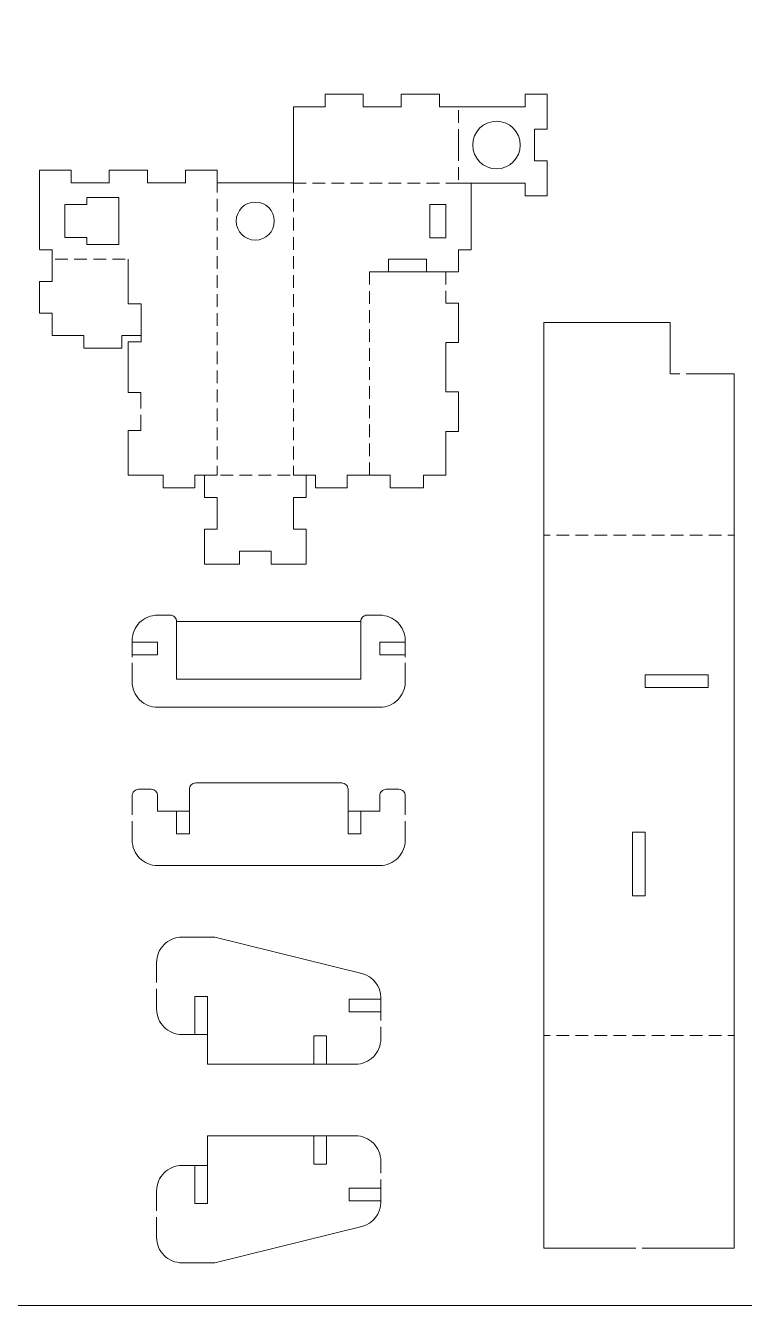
# Model space of a CAD drawing. Header units: centimetres. Extents: x -22.9 to 22.9, y -22.9 to 22.9.
# Drawn here: x -4.56 to 6.77, y -22.86 to -2.71 of the extents above; entities that cross this region are included whole.
import ezdxf

# ---------------------------------------------------------------- set-up
doc = ezdxf.new("R2010")
doc.units = ezdxf.units.CM
doc.header["$MEASUREMENT"] = 0
doc.layers.add('cut', color=7, linetype='Continuous')

msp = doc.modelspace()

# ---------------------------------------------------------------- linework, layer by layer
at = {"layer": 'cut', "color": 1, "lineweight": 0}
for points, knots in [([(-22.86, -22.86), (-22.86, -22.86), (22.86, -22.86), (22.86, -22.86), (22.86, -22.86), (22.86, -22.86), (22.86, 22.86), (22.86, 22.86), (22.86, 22.86), (22.86, 22.86), (-22.86, 22.86), (-22.86, 22.86), (-22.86, 22.86), (-22.86, 22.86), (-22.86, -22.86), (-22.86, -22.86)], [0, 0, 0, 0, 0.2, 0.2, 0.2, 0.2, 0.4, 0.4, 0.4, 0.4, 0.6, 0.6, 0.6, 0.6, 1, 1, 1, 1]), ([(2.48563, -4.5919), (2.48563, -4.79901), (2.65352, -4.9669), (2.8606, -4.9669), (2.8606, -4.9669), (3.06772, -4.9669), (3.23561, -4.79901), (3.23561, -4.5919), (3.23561, -4.5919), (3.23561, -4.38478), (3.06772, -4.2169), (2.8606, -4.2169), (2.8606, -4.2169), (2.65352, -4.2169), (2.48563, -4.38478), (2.48563, -4.5919)], [0, 0, 0, 0, 0.2, 0.2, 0.2, 0.2, 0.4, 0.4, 0.4, 0.4, 0.6, 0.6, 0.6, 0.6, 1, 1, 1, 1]), ([(-1.23839, -5.7899), (-1.23839, -5.9556), (-1.10406, -6.0899), (-0.93839, -6.0899), (-0.93839, -6.0899), (-0.77269, -6.0899), (-0.63839, -5.9556), (-0.63839, -5.7899), (-0.63839, -5.7899), (-0.63839, -5.62423), (-0.77269, -5.48993), (-0.93839, -5.48993), (-0.93839, -5.48993), (-1.10406, -5.48993), (-1.23839, -5.62423), (-1.23839, -5.7899)], [0, 0, 0, 0, 0.2, 0.2, 0.2, 0.2, 0.4, 0.4, 0.4, 0.4, 0.6, 0.6, 0.6, 0.6, 1, 1, 1, 1]), ([(-2.4765, -11.99406), (-2.58258, -11.99406), (-2.68432, -12.03618), (-2.75936, -12.11122), (-2.75936, -12.11122), (-2.83436, -12.18622), (-2.87652, -12.28796), (-2.87652, -12.39404)], [0, 0, 0, 0, 0.33333333, 0.33333333, 0.33333333, 0.33333333, 1, 1, 1, 1]), ([(-2.1765, -12.09404), (-2.1765, -12.06751), (-2.18705, -12.04207), (-2.20582, -12.02334), (-2.20582, -12.02334), (-2.22455, -12.00457), (-2.24998, -11.99406), (-2.27651, -11.99406)], [0, 0, 0, 0, 0.33333333, 0.33333333, 0.33333333, 0.33333333, 1, 1, 1, 1]), ([(0.82349, -11.99406), (0.79696, -11.99406), (0.77152, -12.00457), (0.75279, -12.02334), (0.75279, -12.02334), (0.73402, -12.04207), (0.72347, -12.06751), (0.72347, -12.09404)], [0, 0, 0, 0, 0.33333333, 0.33333333, 0.33333333, 0.33333333, 1, 1, 1, 1]), ([(1.42349, -12.39404), (1.42349, -12.28796), (1.38133, -12.18622), (1.30633, -12.11122), (1.30633, -12.11122), (1.23133, -12.03618), (1.12959, -11.99406), (1.02351, -11.99406)], [0, 0, 0, 0, 0.33333333, 0.33333333, 0.33333333, 0.33333333, 1, 1, 1, 1]), ([(-2.87652, -13.04403), (-2.87652, -13.15011), (-2.83436, -13.25185), (-2.75936, -13.32689), (-2.75936, -13.32689), (-2.68432, -13.40189), (-2.58258, -13.44405), (-2.4765, -13.44405)], [0, 0, 0, 0, 0.33333333, 0.33333333, 0.33333333, 0.33333333, 1, 1, 1, 1]), ([(1.02351, -13.44405), (1.12959, -13.44405), (1.23133, -13.40189), (1.30633, -13.32689), (1.30633, -13.32689), (1.38133, -13.25185), (1.42349, -13.15011), (1.42349, -13.04403)], [0, 0, 0, 0, 0.33333333, 0.33333333, 0.33333333, 0.33333333, 1, 1, 1, 1]), ([(-1.8765, -14.63492), (-1.90303, -14.63492), (-1.92846, -14.64543), (-1.94723, -14.6642), (-1.94723, -14.6642), (-1.96596, -14.68297), (-1.97651, -14.70837), (-1.97651, -14.7349)], [0, 0, 0, 0, 0.33333333, 0.33333333, 0.33333333, 0.33333333, 1, 1, 1, 1]), ([(0.52348, -14.7349), (0.52348, -14.70837), (0.51297, -14.68297), (0.4942, -14.6642), (0.4942, -14.6642), (0.47544, -14.64543), (0.45004, -14.63492), (0.42347, -14.63492)], [0, 0, 0, 0, 0.33333333, 0.33333333, 0.33333333, 0.33333333, 1, 1, 1, 1]), ([(-2.7765, -14.7349), (-2.80303, -14.7349), (-2.82847, -14.74544), (-2.84724, -14.76421), (-2.84724, -14.76421), (-2.86597, -14.78294), (-2.87652, -14.80838), (-2.87652, -14.83491)], [0, 0, 0, 0, 0.33333333, 0.33333333, 0.33333333, 0.33333333, 1, 1, 1, 1]), ([(-2.4765, -14.83491), (-2.4765, -14.80838), (-2.48705, -14.78294), (-2.50578, -14.76421), (-2.50578, -14.76421), (-2.52455, -14.74544), (-2.54999, -14.7349), (-2.57651, -14.7349)], [0, 0, 0, 0, 0.33333333, 0.33333333, 0.33333333, 0.33333333, 1, 1, 1, 1]), ([(1.12349, -14.7349), (1.09696, -14.7349), (1.07156, -14.74544), (1.05279, -14.76421), (1.05279, -14.76421), (1.03402, -14.78294), (1.02351, -14.80838), (1.02351, -14.83491)], [0, 0, 0, 0, 0.33333333, 0.33333333, 0.33333333, 0.33333333, 1, 1, 1, 1]), ([(1.42349, -14.83491), (1.42349, -14.80838), (1.41294, -14.78294), (1.39421, -14.76421), (1.39421, -14.76421), (1.37544, -14.74544), (1.35001, -14.7349), (1.32348, -14.7349)], [0, 0, 0, 0, 0.33333333, 0.33333333, 0.33333333, 0.33333333, 1, 1, 1, 1]), ([(-2.87652, -15.53492), (-2.87652, -15.641), (-2.83436, -15.74275), (-2.75936, -15.81775), (-2.75936, -15.81775), (-2.68432, -15.89278), (-2.58258, -15.9349), (-2.4765, -15.9349)], [0, 0, 0, 0, 0.33333333, 0.33333333, 0.33333333, 0.33333333, 1, 1, 1, 1]), ([(1.02351, -15.9349), (1.12959, -15.9349), (1.23133, -15.89278), (1.30633, -15.81775), (1.30633, -15.81775), (1.38133, -15.74275), (1.42349, -15.641), (1.42349, -15.53492)], [0, 0, 0, 0, 0.33333333, 0.33333333, 0.33333333, 0.33333333, 1, 1, 1, 1]), ([(-2.49202, -17.46226), (-2.49202, -17.35618), (-2.4499, -17.25443), (-2.3749, -17.17943), (-2.3749, -17.17943), (-2.29987, -17.10443), (-2.19813, -17.06228), (-2.09204, -17.06228)], [0, 0, 0, 0, 0.33333333, 0.33333333, 0.33333333, 0.33333333, 1, 1, 1, 1]), ([(1.039, -18.01919), (1.039, -18.01919), (1.039, -18.23727), (1.039, -18.23727), (1.039, -18.23727), (1.039, -18.23727), (0.53901, -18.23727), (0.53901, -18.23727)], [0, 0, 0, 0, 0.33333333, 0.33333333, 0.33333333, 0.33333333, 1, 1, 1, 1]), ([(-2.09204, -18.59527), (-2.19813, -18.59527), (-2.29987, -18.55315), (-2.3749, -18.47811), (-2.3749, -18.47811), (-2.4499, -18.40308), (-2.49202, -18.30137), (-2.49202, -18.19526)], [0, 0, 0, 0, 0.33333333, 0.33333333, 0.33333333, 0.33333333, 1, 1, 1, 1]), ([(1.039, -18.66226), (1.039, -18.76834), (0.99684, -18.87009), (0.92184, -18.94512), (0.92184, -18.94512), (0.84684, -19.02012), (0.74506, -19.06228), (0.63898, -19.06228)], [0, 0, 0, 0, 0.33333333, 0.33333333, 0.33333333, 0.33333333, 1, 1, 1, 1]), ([(1.039, -20.58963), (1.039, -20.48355), (0.99684, -20.38181), (0.92184, -20.30679), (0.92184, -20.30679), (0.84684, -20.23177), (0.74506, -20.18963), (0.63898, -20.18963)], [0, 0, 0, 0, 0.33333333, 0.33333333, 0.33333333, 0.33333333, 1, 1, 1, 1]), ([(-2.09204, -20.65663), (-2.19813, -20.65663), (-2.29987, -20.69877), (-2.3749, -20.77379), (-2.3749, -20.77379), (-2.4499, -20.8488), (-2.49202, -20.95054), (-2.49202, -21.05663)], [0, 0, 0, 0, 0.33333333, 0.33333333, 0.33333333, 0.33333333, 1, 1, 1, 1]), ([(-2.49202, -21.78964), (-2.49202, -21.89572), (-2.4499, -21.99746), (-2.3749, -22.07247), (-2.3749, -22.07247), (-2.29987, -22.14749), (-2.19813, -22.18963), (-2.09204, -22.18963)], [0, 0, 0, 0, 0.33333333, 0.33333333, 0.33333333, 0.33333333, 1, 1, 1, 1])]:
    msp.add_open_spline(points, degree=3, knots=knots, dxfattribs=at)
for points in [[(0.16161, -3.79092), (0.16161, -3.79092), (0.16263, -3.79092), (0.16263, -3.79092)], [(0.16263, -3.79092), (0.16263, -3.79092), (0.16263, -3.99193), (0.16263, -3.99193)], [(0.76062, -3.79092), (0.76062, -3.79092), (0.16263, -3.79092), (0.16263, -3.79092)], [(0.76161, -3.79092), (0.76161, -3.79092), (0.76161, -3.99091), (0.76161, -3.99091)], [(1.36161, -3.79092), (1.36161, -3.79092), (1.3626, -3.79092), (1.3626, -3.79092)], [(1.36161, -3.79092), (1.36161, -3.79092), (1.36161, -3.99091), (1.36161, -3.99091)], [(1.96063, -3.79092), (1.96063, -3.79092), (1.3626, -3.79092), (1.3626, -3.79092)], [(1.96063, -3.99193), (1.96063, -3.99193), (1.96063, -3.79092), (1.96063, -3.79092)], [(3.31064, -3.99292), (3.31064, -3.99292), (3.31064, -3.7919), (3.31064, -3.7919)], [(3.31064, -3.7919), (3.31064, -3.7919), (3.66063, -3.7919), (3.66063, -3.7919)], [(3.66063, -4.34192), (3.66063, -4.34192), (3.66063, -3.7919), (3.66063, -3.7919)], [(-0.33839, -3.99091), (-0.33839, -3.99091), (-0.33839, -3.99193), (-0.33839, -3.99193)], [(-0.33839, -3.99091), (-0.33839, -3.99091), (0.16161, -3.99091), (0.16161, -3.99091)], [(-0.33839, -3.99193), (-0.33839, -3.99193), (-0.33839, -5.19092), (-0.33839, -5.19092)], [(0.16161, -3.99091), (0.16161, -3.99091), (0.16263, -3.99091), (0.16263, -3.99091)], [(0.76161, -3.99091), (0.76161, -3.99091), (1.36161, -3.99091), (1.36161, -3.99091)], [(1.36161, -3.99091), (1.36161, -3.99091), (1.3626, -3.99091), (1.3626, -3.99091)], [(3.31064, -3.99292), (3.31064, -3.99292), (1.96063, -3.99292), (1.96063, -3.99292)], [(2.26162, -3.99193), (2.26162, -3.99193), (2.26162, -3.99091), (2.26162, -3.99091)], [(3.31064, -3.99193), (3.31064, -3.99193), (3.30962, -3.99193), (3.30962, -3.99193)], [(2.2606, -4.04142), (2.2606, -4.04142), (2.2606, -4.24141), (2.2606, -4.24141)], [(2.2606, -4.34143), (2.2606, -4.34143), (2.2606, -4.54142), (2.2606, -4.54142)], [(3.46163, -4.84092), (3.46163, -4.84092), (3.46163, -4.34291), (3.46163, -4.34291)], [(3.46163, -4.34291), (3.46163, -4.34291), (3.66063, -4.34291), (3.66063, -4.34291)], [(2.2606, -4.54142), (2.2606, -4.54142), (2.2606, -4.84142), (2.2606, -4.84142)], [(-4.33839, -4.9899), (-4.33839, -4.9899), (-3.83738, -4.9899), (-3.83738, -4.9899)], [(-4.33839, -4.9899), (-4.33839, -4.9899), (-4.33839, -6.23891), (-4.33839, -6.23891)], [(-3.83738, -4.9899), (-3.83738, -4.9899), (-3.83738, -5.18993), (-3.83738, -5.18993)], [(-3.23938, -4.9899), (-3.23938, -4.9899), (-2.63737, -4.9899), (-2.63737, -4.9899)], [(-3.23836, -4.9899), (-3.23836, -4.9899), (-3.23836, -5.19092), (-3.23836, -5.19092)], [(-2.63737, -4.9899), (-2.63737, -4.9899), (-2.63737, -5.18993), (-2.63737, -5.18993)], [(-2.03938, -4.9899), (-2.03938, -4.9899), (-1.53836, -4.9899), (-1.53836, -4.9899)], [(-2.03839, -4.9899), (-2.03839, -4.9899), (-2.03839, -5.19092), (-2.03839, -5.19092)], [(-1.53836, -5.18993), (-1.53836, -5.18993), (-1.53836, -4.9899), (-1.53836, -4.9899)], [(2.2606, -4.9414), (2.2606, -4.9414), (2.2606, -5.14142), (2.2606, -5.14142)], [(3.46163, -4.84191), (3.46163, -4.84191), (3.46163, -4.84092), (3.46163, -4.84092)], [(3.46163, -4.84092), (3.46163, -4.84092), (3.66063, -4.84092), (3.66063, -4.84092)], [(3.66063, -4.84191), (3.66063, -4.84191), (3.66063, -4.84092), (3.66063, -4.84092)], [(3.66063, -5.39189), (3.66063, -5.39189), (3.66063, -4.84191), (3.66063, -4.84191)], [(-3.83738, -5.18993), (-3.83738, -5.18993), (-3.23938, -5.18993), (-3.23938, -5.18993)], [(-2.63737, -5.18993), (-2.63737, -5.18993), (-2.03938, -5.18993), (-2.03938, -5.18993)], [(-1.53836, -5.18993), (-1.53836, -5.18993), (-0.33839, -5.18993), (-0.33839, -5.18993)], [(-1.53836, -5.18993), (-1.53836, -5.18993), (-1.53836, -5.34042), (-1.53836, -5.34042)], [(-0.13889, -5.19092), (-0.13889, -5.19092), (-0.33888, -5.19092), (-0.33888, -5.19092)], [(-0.33839, -5.18993), (-0.33839, -5.18993), (-0.33839, -5.34042), (-0.33839, -5.34042)], [(0.16111, -5.19092), (0.16111, -5.19092), (-0.03888, -5.19092), (-0.03888, -5.19092)], [(0.46111, -5.19092), (0.46111, -5.19092), (0.26112, -5.19092), (0.26112, -5.19092)], [(0.76112, -5.19092), (0.76112, -5.19092), (0.56113, -5.19092), (0.56113, -5.19092)], [(1.06112, -5.19092), (1.06112, -5.19092), (0.86113, -5.19092), (0.86113, -5.19092)], [(1.36112, -5.19092), (1.36112, -5.19092), (1.16113, -5.19092), (1.16113, -5.19092)], [(1.66112, -5.19092), (1.66112, -5.19092), (1.46113, -5.19092), (1.46113, -5.19092)], [(1.96112, -5.19092), (1.96112, -5.19092), (1.7611, -5.19092), (1.7611, -5.19092)], [(2.26113, -5.19092), (2.26113, -5.19092), (2.0611, -5.19092), (2.0611, -5.19092)], [(3.30962, -5.19092), (3.30962, -5.19092), (2.2606, -5.19092), (2.2606, -5.19092)], [(2.46161, -5.19092), (2.46161, -5.19092), (2.46161, -6.24092), (2.46161, -6.24092)], [(3.30962, -5.1919), (3.30962, -5.1919), (3.31064, -5.1919), (3.31064, -5.1919)], [(3.31064, -5.19092), (3.31064, -5.19092), (3.31064, -5.39189), (3.31064, -5.39189)], [(-3.58839, -5.41994), (-3.58839, -5.41994), (-3.0884, -5.41994), (-3.0884, -5.41994)], [(-3.58839, -5.52993), (-3.58839, -5.52993), (-3.58839, -5.41994), (-3.58839, -5.41994)], [(-3.0884, -5.41994), (-3.0884, -5.41994), (-3.0884, -6.15989), (-3.0884, -6.15989)], [(3.31064, -5.39189), (3.31064, -5.39189), (3.66063, -5.39189), (3.66063, -5.39189)], [(-3.93838, -5.52993), (-3.93838, -5.52993), (-3.58839, -5.52993), (-3.58839, -5.52993)], [(-3.93838, -6.04989), (-3.93838, -6.04989), (-3.93838, -5.52993), (-3.93838, -5.52993)], [(-1.53836, -5.4404), (-1.53836, -5.4404), (-1.53836, -5.64042), (-1.53836, -5.64042)], [(-0.33839, -5.4404), (-0.33839, -5.4404), (-0.33839, -5.64042), (-0.33839, -5.64042)], [(2.06163, -5.53092), (2.06163, -5.53092), (1.81162, -5.53092), (1.81162, -5.53092)], [(1.81162, -5.53092), (1.81162, -5.53092), (1.81162, -6.05092), (1.81162, -6.05092)], [(2.06163, -6.05092), (2.06163, -6.05092), (2.06163, -5.53092), (2.06163, -5.53092)], [(-1.53836, -5.7404), (-1.53836, -5.7404), (-1.53836, -5.94039), (-1.53836, -5.94039)], [(-0.33839, -5.7404), (-0.33839, -5.7404), (-0.33839, -5.94039), (-0.33839, -5.94039)], [(-1.53836, -6.0404), (-1.53836, -6.0404), (-1.53836, -6.24039), (-1.53836, -6.24039)], [(-0.33839, -6.0404), (-0.33839, -6.0404), (-0.33839, -6.24039), (-0.33839, -6.24039)], [(-4.33839, -6.2399), (-4.33839, -6.2399), (-4.13837, -6.2399), (-4.13837, -6.2399)], [(-4.13738, -6.3899), (-4.13738, -6.3899), (-4.13738, -6.23891), (-4.13738, -6.23891)], [(-3.58839, -6.04989), (-3.58839, -6.04989), (-3.93838, -6.04989), (-3.93838, -6.04989)], [(-3.58839, -6.15989), (-3.58839, -6.15989), (-3.58839, -6.04989), (-3.58839, -6.04989)], [(-3.0884, -6.15989), (-3.0884, -6.15989), (-3.58839, -6.15989), (-3.58839, -6.15989)], [(1.81162, -6.05092), (1.81162, -6.05092), (2.06163, -6.05092), (2.06163, -6.05092)], [(2.2606, -6.2399), (2.2606, -6.2399), (2.2606, -6.59091), (2.2606, -6.59091)], [(2.46161, -6.24092), (2.46161, -6.24092), (2.26162, -6.24092), (2.26162, -6.24092)], [(-4.13738, -6.39092), (-4.13738, -6.39092), (-4.13837, -6.39092), (-4.13837, -6.39092)], [(-4.13738, -6.74092), (-4.13738, -6.74092), (-4.13738, -6.3899), (-4.13738, -6.3899)], [(-3.88839, -6.39092), (-3.88839, -6.39092), (-4.08838, -6.39092), (-4.08838, -6.39092)], [(-3.58839, -6.39092), (-3.58839, -6.39092), (-3.78838, -6.39092), (-3.78838, -6.39092)], [(-3.28838, -6.39092), (-3.28838, -6.39092), (-3.48837, -6.39092), (-3.48837, -6.39092)], [(-2.98838, -6.39092), (-2.98838, -6.39092), (-3.18837, -6.39092), (-3.18837, -6.39092)], [(-2.93938, -6.39092), (-2.93938, -6.39092), (-2.93839, -6.39092), (-2.93839, -6.39092)], [(-2.93839, -6.3899), (-2.93839, -6.3899), (-2.93839, -7.08992), (-2.93839, -7.08992)], [(-1.53836, -6.34041), (-1.53836, -6.34041), (-1.53836, -6.5404), (-1.53836, -6.5404)], [(-0.33839, -6.34041), (-0.33839, -6.34041), (-0.33839, -6.5404), (-0.33839, -6.5404)], [(1.76061, -6.3899), (1.76061, -6.3899), (1.16162, -6.3899), (1.16162, -6.3899)], [(1.16162, -6.3899), (1.16162, -6.3899), (1.16162, -6.59091), (1.16162, -6.59091)], [(1.76061, -6.59091), (1.76061, -6.59091), (1.76061, -6.3899), (1.76061, -6.3899)], [(-4.13738, -6.58989), (-4.13738, -6.58989), (-4.13837, -6.58989), (-4.13837, -6.58989)], [(-1.53836, -6.64041), (-1.53836, -6.64041), (-1.53836, -6.84043), (-1.53836, -6.84043)], [(-0.33839, -6.64041), (-0.33839, -6.64041), (-0.33839, -6.84043), (-0.33839, -6.84043)], [(0.86162, -6.59042), (0.86162, -6.59042), (0.86162, -6.79041), (0.86162, -6.79041)], [(0.86162, -6.59091), (0.86162, -6.59091), (2.2606, -6.59091), (2.2606, -6.59091)], [(2.06061, -6.78565), (2.06061, -6.78565), (2.06061, -6.5919), (2.06061, -6.5919)], [(-4.33839, -7.2389), (-4.33839, -7.2389), (-4.33839, -6.74092), (-4.33839, -6.74092)], [(-4.13738, -6.74092), (-4.13738, -6.74092), (-4.33839, -6.74092), (-4.33839, -6.74092)], [(-1.53836, -6.94041), (-1.53836, -6.94041), (-1.53836, -7.1404), (-1.53836, -7.1404)], [(-0.33839, -6.94041), (-0.33839, -6.94041), (-0.33839, -7.1404), (-0.33839, -7.1404)], [(0.86162, -6.89042), (0.86162, -6.89042), (0.86162, -7.09041), (0.86162, -7.09041)], [(2.06061, -7.07941), (2.06061, -7.07941), (2.06061, -6.88566), (2.06061, -6.88566)], [(-4.33839, -7.2389), (-4.33839, -7.2389), (-4.13738, -7.2389), (-4.13738, -7.2389)], [(-4.13738, -7.58892), (-4.13738, -7.58892), (-4.13738, -7.2389), (-4.13738, -7.2389)], [(-2.73738, -7.08992), (-2.73738, -7.08992), (-2.93839, -7.08992), (-2.93839, -7.08992)], [(-2.73738, -7.68992), (-2.73738, -7.68992), (-2.73738, -7.08992), (-2.73738, -7.08992)], [(-1.53836, -7.24041), (-1.53836, -7.24041), (-1.53836, -7.4404), (-1.53836, -7.4404)], [(-0.33839, -7.24041), (-0.33839, -7.24041), (-0.33839, -7.4404), (-0.33839, -7.4404)], [(0.86162, -7.19042), (0.86162, -7.19042), (0.86162, -7.39041), (0.86162, -7.39041)], [(2.26162, -7.07941), (2.26162, -7.07941), (2.06061, -7.07941), (2.06061, -7.07941)], [(2.26162, -7.70241), (2.26162, -7.70241), (2.26162, -7.07941), (2.26162, -7.07941)], [(3.60489, -7.38406), (3.60489, -7.38406), (3.60489, -10.7327), (3.60489, -10.7327)], [(3.60489, -7.38406), (3.60489, -7.38406), (5.59622, -7.38406), (5.59622, -7.38406)], [(5.59622, -8.19235), (5.59622, -8.19235), (5.59622, -7.38406), (5.59622, -7.38406)], [(-3.63739, -7.58991), (-3.63739, -7.58991), (-4.13738, -7.58991), (-4.13738, -7.58991)], [(-3.63739, -7.58991), (-3.63739, -7.58991), (-3.6364, -7.58991), (-3.6364, -7.58991)], [(-3.6364, -7.7899), (-3.6364, -7.7899), (-3.6364, -7.58892), (-3.6364, -7.58892)], [(-2.73738, -7.58991), (-2.73738, -7.58991), (-3.03837, -7.58991), (-3.03837, -7.58991)], [(-3.03837, -7.7899), (-3.03837, -7.7899), (-3.03837, -7.58991), (-3.03837, -7.58991)], [(-1.53836, -7.54042), (-1.53836, -7.54042), (-1.53836, -7.74041), (-1.53836, -7.74041)], [(-0.33839, -7.54042), (-0.33839, -7.54042), (-0.33839, -7.74041), (-0.33839, -7.74041)], [(0.86162, -7.49043), (0.86162, -7.49043), (0.86162, -7.69042), (0.86162, -7.69042)], [(-3.03936, -7.7899), (-3.03936, -7.7899), (-3.6364, -7.7899), (-3.6364, -7.7899)], [(-2.93839, -7.68992), (-2.93839, -7.68992), (-2.93839, -8.48889), (-2.93839, -8.48889)], [(-2.93839, -7.68992), (-2.93839, -7.68992), (-2.73738, -7.68992), (-2.73738, -7.68992)], [(-2.73837, -7.68992), (-2.73837, -7.68992), (-2.73837, -7.6889), (-2.73837, -7.6889)], [(-1.53836, -7.84042), (-1.53836, -7.84042), (-1.53836, -8.04041), (-1.53836, -8.04041)], [(-0.33839, -7.84042), (-0.33839, -7.84042), (-0.33839, -8.04041), (-0.33839, -8.04041)], [(0.86162, -7.79039), (0.86162, -7.79039), (0.86162, -7.99042), (0.86162, -7.99042)], [(2.06061, -8.47842), (2.06061, -8.47842), (2.06061, -7.70241), (2.06061, -7.70241)], [(2.06061, -7.70241), (2.06061, -7.70241), (2.26162, -7.70241), (2.26162, -7.70241)], [(-1.53836, -8.14042), (-1.53836, -8.14042), (-1.53836, -8.34041), (-1.53836, -8.34041)], [(-0.33839, -8.14042), (-0.33839, -8.14042), (-0.33839, -8.34041), (-0.33839, -8.34041)], [(0.86162, -8.0904), (0.86162, -8.0904), (0.86162, -8.29042), (0.86162, -8.29042)], [(5.59622, -8.19235), (5.59622, -8.19235), (5.75052, -8.19235), (5.75052, -8.19235)], [(5.85057, -8.19235), (5.85057, -8.19235), (6.60488, -8.19235), (6.60488, -8.19235)], [(6.60488, -8.19235), (6.60488, -8.19235), (6.60488, -10.7327), (6.60488, -10.7327)], [(-1.53836, -8.44042), (-1.53836, -8.44042), (-1.53836, -8.64041), (-1.53836, -8.64041)], [(-0.33839, -8.44042), (-0.33839, -8.44042), (-0.33839, -8.64041), (-0.33839, -8.64041)], [(0.86162, -8.3904), (0.86162, -8.3904), (0.86162, -8.59042), (0.86162, -8.59042)], [(-2.93839, -8.48992), (-2.93839, -8.48992), (-2.73837, -8.48992), (-2.73837, -8.48992)], [(-2.73837, -8.7399), (-2.73837, -8.7399), (-2.73837, -8.48992), (-2.73837, -8.48992)], [(2.26162, -8.47842), (2.26162, -8.47842), (2.06061, -8.47842), (2.06061, -8.47842)], [(2.26162, -9.10142), (2.26162, -9.10142), (2.26162, -8.47842), (2.26162, -8.47842)], [(-2.73837, -9.08791), (-2.73837, -9.08791), (-2.73837, -8.8379), (-2.73837, -8.8379)], [(-1.53836, -8.74042), (-1.53836, -8.74042), (-1.53836, -8.94041), (-1.53836, -8.94041)], [(-0.33839, -8.74042), (-0.33839, -8.74042), (-0.33839, -8.94041), (-0.33839, -8.94041)], [(0.86162, -8.6904), (0.86162, -8.6904), (0.86162, -8.89043), (0.86162, -8.89043)], [(-1.53836, -9.04043), (-1.53836, -9.04043), (-1.53836, -9.24042), (-1.53836, -9.24042)], [(-0.33839, -9.04043), (-0.33839, -9.04043), (-0.33839, -9.24042), (-0.33839, -9.24042)], [(0.86162, -8.9904), (0.86162, -8.9904), (0.86162, -9.19043), (0.86162, -9.19043)], [(-2.93839, -9.08791), (-2.93839, -9.08791), (-2.73837, -9.08791), (-2.73837, -9.08791)], [(-2.93839, -9.0889), (-2.93839, -9.0889), (-2.93839, -9.78892), (-2.93839, -9.78892)], [(-2.73837, -9.0889), (-2.73837, -9.0889), (-2.73837, -9.08791), (-2.73837, -9.08791)], [(2.06061, -9.7899), (2.06061, -9.7899), (2.06061, -9.10142), (2.06061, -9.10142)], [(2.06061, -9.10142), (2.06061, -9.10142), (2.26162, -9.10142), (2.26162, -9.10142)], [(-1.53836, -9.34043), (-1.53836, -9.34043), (-1.53836, -9.54042), (-1.53836, -9.54042)], [(-0.33839, -9.34043), (-0.33839, -9.34043), (-0.33839, -9.54042), (-0.33839, -9.54042)], [(0.86162, -9.2904), (0.86162, -9.2904), (0.86162, -9.49043), (0.86162, -9.49043)], [(-1.53836, -9.6404), (-1.53836, -9.6404), (-1.53836, -9.7899), (-1.53836, -9.7899)], [(-0.33839, -9.6404), (-0.33839, -9.6404), (-0.33839, -9.7899), (-0.33839, -9.7899)], [(0.86162, -9.59041), (0.86162, -9.59041), (0.86162, -9.7904), (0.86162, -9.7904)], [(-2.93839, -9.78892), (-2.93839, -9.78892), (-2.38739, -9.78892), (-2.38739, -9.78892)], [(-2.38739, -9.98993), (-2.38739, -9.98993), (-2.38739, -9.78892), (-2.38739, -9.78892)], [(-1.88937, -9.78892), (-1.88937, -9.78892), (-1.53836, -9.78892), (-1.53836, -9.78892)], [(-1.88937, -9.78892), (-1.88937, -9.78892), (-1.88937, -9.98993), (-1.88937, -9.98993)], [(-1.88839, -9.7899), (-1.88839, -9.7899), (-1.88937, -9.7899), (-1.88937, -9.7899)], [(-1.73839, -10.13989), (-1.73839, -10.13989), (-1.73839, -9.78892), (-1.73839, -9.78892)], [(-1.53836, -9.7899), (-1.53836, -9.7899), (-1.53836, -9.78892), (-1.53836, -9.78892)], [(-1.53836, -9.7899), (-1.53836, -9.7899), (-1.53836, -9.79089), (-1.53836, -9.79089)], [(-1.28838, -9.7899), (-1.28838, -9.7899), (-1.48837, -9.7899), (-1.48837, -9.7899)], [(-0.98838, -9.7899), (-0.98838, -9.7899), (-1.18837, -9.7899), (-1.18837, -9.7899)], [(-0.68838, -9.7899), (-0.68838, -9.7899), (-0.88837, -9.7899), (-0.88837, -9.7899)], [(-0.38838, -9.7899), (-0.38838, -9.7899), (-0.5884, -9.7899), (-0.5884, -9.7899)], [(-0.33839, -9.7899), (-0.33839, -9.7899), (-0.33839, -9.79089), (-0.33839, -9.79089)], [(0.0116, -9.79089), (0.0116, -9.79089), (-0.33839, -9.79089), (-0.33839, -9.79089)], [(-0.1384, -10.13891), (-0.1384, -10.13891), (-0.1384, -9.78892), (-0.1384, -9.78892)], [(0.01263, -9.7899), (0.01263, -9.7899), (0.01263, -9.99092), (0.01263, -9.99092)], [(0.86162, -9.7899), (0.86162, -9.7899), (0.51061, -9.7899), (0.51061, -9.7899)], [(0.51163, -9.79089), (0.51163, -9.79089), (0.51061, -9.79089), (0.51061, -9.79089)], [(0.51163, -9.79089), (0.51163, -9.79089), (0.51163, -9.99092), (0.51163, -9.99092)], [(0.86162, -9.7899), (0.86162, -9.7899), (1.18762, -9.7899), (1.18762, -9.7899)], [(1.18762, -9.7899), (1.18762, -9.7899), (1.18762, -9.99092), (1.18762, -9.99092)], [(1.70963, -9.99092), (1.70963, -9.99092), (1.70963, -9.7899), (1.70963, -9.7899)], [(1.70963, -9.7899), (1.70963, -9.7899), (2.06061, -9.7899), (2.06061, -9.7899)], [(1.71062, -9.79089), (1.71062, -9.79089), (1.70963, -9.79089), (1.70963, -9.79089)], [(2.06163, -9.79089), (2.06163, -9.79089), (2.06163, -9.7899), (2.06163, -9.7899)], [(-1.88937, -9.98993), (-1.88937, -9.98993), (-2.38739, -9.98993), (-2.38739, -9.98993)], [(-1.88839, -9.98993), (-1.88839, -9.98993), (-1.88937, -9.98993), (-1.88937, -9.98993)], [(0.51163, -9.99092), (0.51163, -9.99092), (0.0116, -9.99092), (0.0116, -9.99092)], [(1.70963, -9.99092), (1.70963, -9.99092), (1.18762, -9.99092), (1.18762, -9.99092)], [(1.71062, -9.99092), (1.71062, -9.99092), (1.70963, -9.99092), (1.70963, -9.99092)], [(-1.73839, -10.13989), (-1.73839, -10.13989), (-1.53836, -10.13989), (-1.53836, -10.13989)], [(-1.53836, -10.13989), (-1.53836, -10.13989), (-1.53836, -10.13891), (-1.53836, -10.13891)], [(-1.53836, -10.13989), (-1.53836, -10.13989), (-1.53836, -10.63791), (-1.53836, -10.63791)], [(-0.33839, -10.13989), (-0.33839, -10.13989), (-0.33839, -10.13891), (-0.33839, -10.13891)], [(-0.33839, -10.13989), (-0.33839, -10.13989), (-0.33839, -10.63791), (-0.33839, -10.63791)], [(-0.1384, -10.13989), (-0.1384, -10.13989), (-0.33839, -10.13989), (-0.33839, -10.13989)], [(-1.73839, -10.63791), (-1.73839, -10.63791), (-1.53836, -10.63791), (-1.53836, -10.63791)], [(-1.73839, -10.6389), (-1.73839, -10.6389), (-1.73839, -11.18891), (-1.73839, -11.18891)], [(-0.1384, -10.63791), (-0.1384, -10.63791), (-0.33839, -10.63791), (-0.33839, -10.63791)], [(-0.1384, -11.18891), (-0.1384, -11.18891), (-0.1384, -10.6389), (-0.1384, -10.6389)], [(3.60486, -10.7327), (3.60486, -10.7327), (3.70487, -10.7327), (3.70487, -10.7327)], [(3.60489, -10.7327), (3.60489, -10.7327), (3.60489, -18.61196), (3.60489, -18.61196)], [(3.80485, -10.7327), (3.80485, -10.7327), (4.00484, -10.7327), (4.00484, -10.7327)], [(4.10485, -10.7327), (4.10485, -10.7327), (4.30487, -10.7327), (4.30487, -10.7327)], [(4.40485, -10.7327), (4.40485, -10.7327), (4.60488, -10.7327), (4.60488, -10.7327)], [(4.70485, -10.7327), (4.70485, -10.7327), (4.90488, -10.7327), (4.90488, -10.7327)], [(5.00486, -10.7327), (5.00486, -10.7327), (5.20485, -10.7327), (5.20485, -10.7327)], [(5.30486, -10.7327), (5.30486, -10.7327), (5.50485, -10.7327), (5.50485, -10.7327)], [(5.60486, -10.7327), (5.60486, -10.7327), (5.80485, -10.7327), (5.80485, -10.7327)], [(5.90486, -10.7327), (5.90486, -10.7327), (6.10485, -10.7327), (6.10485, -10.7327)], [(6.20487, -10.7327), (6.20487, -10.7327), (6.40485, -10.7327), (6.40485, -10.7327)], [(6.50487, -10.7327), (6.50487, -10.7327), (6.60488, -10.7327), (6.60488, -10.7327)], [(6.60488, -18.61196), (6.60488, -18.61196), (6.60488, -10.7327), (6.60488, -10.7327)], [(-1.18738, -11.18891), (-1.18738, -11.18891), (-1.18738, -10.9879), (-1.18738, -10.9879)], [(-1.18738, -10.9879), (-1.18738, -10.9879), (-0.68838, -10.9879), (-0.68838, -10.9879)], [(-0.68838, -10.9879), (-0.68838, -10.9879), (-0.68838, -11.18891), (-0.68838, -11.18891)], [(-1.73839, -11.18891), (-1.73839, -11.18891), (-1.18738, -11.18891), (-1.18738, -11.18891)], [(-0.1384, -11.18891), (-0.1384, -11.18891), (-0.68937, -11.18891), (-0.68937, -11.18891)], [(-2.4765, -11.99406), (-2.4765, -11.99406), (-2.27651, -11.99406), (-2.27651, -11.99406)], [(0.82349, -11.99406), (0.82349, -11.99406), (1.02351, -11.99406), (1.02351, -11.99406)], [(-2.1765, -12.09404), (-2.1765, -12.09404), (-2.1765, -12.99905), (-2.1765, -12.99905)], [(-2.1765, -12.09404), (-2.1765, -12.09404), (0.72347, -12.09404), (0.72347, -12.09404)], [(0.72347, -12.99905), (0.72347, -12.99905), (0.72347, -12.09404), (0.72347, -12.09404)], [(-2.87652, -12.41905), (-2.87652, -12.41905), (-2.87652, -12.39404), (-2.87652, -12.39404)], [(-2.4765, -12.41905), (-2.4765, -12.41905), (-2.87652, -12.41905), (-2.87652, -12.41905)], [(-2.87652, -12.41905), (-2.87652, -12.41905), (-2.87652, -12.61904), (-2.87652, -12.61904)], [(-2.4765, -12.61904), (-2.4765, -12.61904), (-2.4765, -12.41905), (-2.4765, -12.41905)], [(1.02351, -12.41905), (1.02351, -12.41905), (1.02351, -12.61904), (1.02351, -12.61904)], [(1.42349, -12.41905), (1.42349, -12.41905), (1.02351, -12.41905), (1.02351, -12.41905)], [(1.42349, -12.39404), (1.42349, -12.39404), (1.42349, -12.41905), (1.42349, -12.41905)], [(1.42349, -12.41905), (1.42349, -12.41905), (1.42349, -12.61904), (1.42349, -12.61904)], [(-2.87652, -12.61904), (-2.87652, -12.61904), (-2.4765, -12.61904), (-2.4765, -12.61904)], [(-2.87652, -12.65654), (-2.87652, -12.65654), (-2.87652, -12.61904), (-2.87652, -12.61904)], [(1.02351, -12.61904), (1.02351, -12.61904), (1.42349, -12.61904), (1.42349, -12.61904)], [(1.42349, -12.65654), (1.42349, -12.65654), (1.42349, -12.61904), (1.42349, -12.61904)], [(-2.87652, -13.04403), (-2.87652, -13.04403), (-2.87652, -12.74403), (-2.87652, -12.74403)], [(1.42349, -13.04403), (1.42349, -13.04403), (1.42349, -12.74403), (1.42349, -12.74403)], [(-2.1765, -12.99905), (-2.1765, -12.99905), (0.72347, -12.99905), (0.72347, -12.99905)], [(5.20488, -12.93269), (5.20488, -12.93269), (6.19622, -12.93269), (6.19622, -12.93269)], [(5.20488, -12.93269), (5.20488, -12.93269), (5.20488, -13.13268), (5.20488, -13.13268)], [(6.19622, -13.13268), (6.19622, -13.13268), (6.19622, -12.93269), (6.19622, -12.93269)], [(6.19622, -13.13268), (6.19622, -13.13268), (5.20488, -13.13268), (5.20488, -13.13268)], [(1.02351, -13.44405), (1.02351, -13.44405), (-2.4765, -13.44405), (-2.4765, -13.44405)], [(-1.8765, -14.63492), (-1.8765, -14.63492), (0.42347, -14.63492), (0.42347, -14.63492)], [(-2.87652, -15.13491), (-2.87652, -15.13491), (-2.87652, -14.83491), (-2.87652, -14.83491)], [(-2.7765, -14.7349), (-2.7765, -14.7349), (-2.57651, -14.7349), (-2.57651, -14.7349)], [(-2.4765, -14.83491), (-2.4765, -14.83491), (-2.4765, -15.07903), (-2.4765, -15.07903)], [(-1.97651, -15.43491), (-1.97651, -15.43491), (-1.97651, -14.7349), (-1.97651, -14.7349)], [(0.52348, -14.7349), (0.52348, -14.7349), (0.52348, -15.43491), (0.52348, -15.43491)], [(1.02351, -15.07903), (1.02351, -15.07903), (1.02351, -14.83491), (1.02351, -14.83491)], [(1.12349, -14.7349), (1.12349, -14.7349), (1.32348, -14.7349), (1.32348, -14.7349)], [(1.42349, -15.13491), (1.42349, -15.13491), (1.42349, -14.83491), (1.42349, -14.83491)], [(-2.4765, -15.07903), (-2.4765, -15.07903), (-2.1765, -15.07903), (-2.1765, -15.07903)], [(-2.1765, -15.07903), (-2.1765, -15.07903), (-2.1765, -15.43491), (-2.1765, -15.43491)], [(-2.1765, -15.07903), (-2.1765, -15.07903), (-1.97651, -15.07903), (-1.97651, -15.07903)], [(0.52348, -15.07903), (0.52348, -15.07903), (0.72347, -15.07903), (0.72347, -15.07903)], [(0.72347, -15.43491), (0.72347, -15.43491), (0.72347, -15.07903), (0.72347, -15.07903)], [(0.72347, -15.07903), (0.72347, -15.07903), (1.02351, -15.07903), (1.02351, -15.07903)], [(-2.87652, -15.53492), (-2.87652, -15.53492), (-2.87652, -15.23492), (-2.87652, -15.23492)], [(1.42349, -15.53492), (1.42349, -15.53492), (1.42349, -15.23492), (1.42349, -15.23492)], [(-2.1765, -15.43491), (-2.1765, -15.43491), (-1.97651, -15.43491), (-1.97651, -15.43491)], [(0.52348, -15.43491), (0.52348, -15.43491), (0.72347, -15.43491), (0.72347, -15.43491)], [(5.00489, -15.41198), (5.00489, -15.41198), (5.00489, -16.41197), (5.00489, -16.41197)], [(5.00489, -15.41198), (5.00489, -15.41198), (5.20488, -15.41198), (5.20488, -15.41198)], [(5.20488, -16.41197), (5.20488, -16.41197), (5.20488, -15.41198), (5.20488, -15.41198)], [(1.02351, -15.9349), (1.02351, -15.9349), (-2.4765, -15.9349), (-2.4765, -15.9349)], [(5.20488, -16.41197), (5.20488, -16.41197), (5.00489, -16.41197), (5.00489, -16.41197)], [(-2.09204, -17.06228), (-2.09204, -17.06228), (-1.57346, -17.06228), (-1.57346, -17.06228)], [(0.74252, -17.63282), (0.74252, -17.63282), (-1.57346, -17.06228), (-1.57346, -17.06228)], [(-2.49202, -17.77877), (-2.49202, -17.77877), (-2.49202, -17.46226), (-2.49202, -17.46226)], [(0.74252, -17.63282), (0.9174, -17.67971), (1.039, -17.83814), (1.039, -18.01919)], [(-2.49202, -18.19526), (-2.49202, -18.19526), (-2.49202, -17.87878), (-2.49202, -17.87878)], [(-1.89202, -17.99527), (-1.89202, -17.99527), (-1.89202, -18.59527), (-1.89202, -18.59527)], [(-1.69203, -17.99527), (-1.69203, -17.99527), (-1.89202, -17.99527), (-1.89202, -17.99527)], [(-1.69203, -19.06228), (-1.69203, -19.06228), (-1.69203, -17.99527), (-1.69203, -17.99527)], [(1.039, -18.03728), (1.039, -18.03728), (0.53901, -18.03728), (0.53901, -18.03728)], [(0.53901, -18.03728), (0.53901, -18.03728), (0.53901, -18.23727), (0.53901, -18.23727)], [(1.039, -18.23727), (1.039, -18.23727), (1.039, -18.37479), (1.039, -18.37479)], [(1.039, -18.47476), (1.039, -18.47476), (1.039, -18.66226), (1.039, -18.66226)], [(-1.89202, -18.59527), (-1.89202, -18.59527), (-2.09204, -18.59527), (-2.09204, -18.59527)], [(-1.89202, -18.59527), (-1.89202, -18.59527), (-1.69203, -18.59527), (-1.69203, -18.59527)], [(-0.01686, -18.61729), (-0.01686, -18.61729), (-0.01686, -19.06228), (-0.01686, -19.06228)], [(0.18312, -18.61729), (0.18312, -18.61729), (-0.01686, -18.61729), (-0.01686, -18.61729)], [(0.18312, -19.06228), (0.18312, -19.06228), (0.18312, -18.61729), (0.18312, -18.61729)], [(3.60486, -18.61196), (3.60486, -18.61196), (3.70487, -18.61196), (3.70487, -18.61196)], [(3.60489, -18.61196), (3.60489, -18.61196), (3.60489, -21.9606), (3.60489, -21.9606)], [(3.80485, -18.61196), (3.80485, -18.61196), (4.00484, -18.61196), (4.00484, -18.61196)], [(4.10485, -18.61196), (4.10485, -18.61196), (4.30487, -18.61196), (4.30487, -18.61196)], [(4.40485, -18.61196), (4.40485, -18.61196), (4.60488, -18.61196), (4.60488, -18.61196)], [(4.70485, -18.61196), (4.70485, -18.61196), (4.90488, -18.61196), (4.90488, -18.61196)], [(5.00486, -18.61196), (5.00486, -18.61196), (5.20485, -18.61196), (5.20485, -18.61196)], [(5.30486, -18.61196), (5.30486, -18.61196), (5.50485, -18.61196), (5.50485, -18.61196)], [(5.60486, -18.61196), (5.60486, -18.61196), (5.80485, -18.61196), (5.80485, -18.61196)], [(5.90486, -18.61196), (5.90486, -18.61196), (6.10485, -18.61196), (6.10485, -18.61196)], [(6.20487, -18.61196), (6.20487, -18.61196), (6.40485, -18.61196), (6.40485, -18.61196)], [(6.50487, -18.61196), (6.50487, -18.61196), (6.60488, -18.61196), (6.60488, -18.61196)], [(6.60488, -18.61196), (6.60488, -18.61196), (6.60488, -21.9606), (6.60488, -21.9606)], [(-0.01686, -19.06228), (-0.01686, -19.06228), (-1.69203, -19.06228), (-1.69203, -19.06228)], [(-0.01686, -19.06228), (-0.01686, -19.06228), (0.18312, -19.06228), (0.18312, -19.06228)], [(0.63898, -19.06228), (0.63898, -19.06228), (0.18312, -19.06228), (0.18312, -19.06228)], [(-1.69203, -20.18963), (-1.69203, -20.18963), (-1.69203, -21.25663), (-1.69203, -21.25663)], [(-0.01686, -20.18963), (-0.01686, -20.18963), (-1.69203, -20.18963), (-1.69203, -20.18963)], [(-0.01686, -20.63463), (-0.01686, -20.63463), (-0.01686, -20.18963), (-0.01686, -20.18963)], [(-0.01686, -20.18963), (-0.01686, -20.18963), (0.18312, -20.18963), (0.18312, -20.18963)], [(0.18312, -20.18963), (0.18312, -20.18963), (0.18312, -20.63463), (0.18312, -20.63463)], [(0.63898, -20.18963), (0.63898, -20.18963), (0.18312, -20.18963), (0.18312, -20.18963)], [(-1.89202, -20.65663), (-1.89202, -20.65663), (-2.09204, -20.65663), (-2.09204, -20.65663)], [(-1.89202, -21.25663), (-1.89202, -21.25663), (-1.89202, -20.65663), (-1.89202, -20.65663)], [(-1.89202, -20.65663), (-1.89202, -20.65663), (-1.69203, -20.65663), (-1.69203, -20.65663)], [(0.18312, -20.63463), (0.18312, -20.63463), (-0.01686, -20.63463), (-0.01686, -20.63463)], [(1.039, -20.77714), (1.039, -20.77714), (1.039, -20.58963), (1.039, -20.58963)], [(1.039, -21.23271), (1.039, -21.23271), (1.039, -20.87713), (1.039, -20.87713)], [(-2.49202, -21.05663), (-2.49202, -21.05663), (-2.49202, -21.37313), (-2.49202, -21.37313)], [(1.039, -21.01463), (1.039, -21.01463), (0.53901, -21.01463), (0.53901, -21.01463)], [(0.53901, -21.21464), (0.53901, -21.21464), (0.53901, -21.01463), (0.53901, -21.01463)], [(-1.69203, -21.25663), (-1.69203, -21.25663), (-1.89202, -21.25663), (-1.89202, -21.25663)], [(1.039, -21.21464), (1.039, -21.21464), (0.53901, -21.21464), (0.53901, -21.21464)], [(0.74252, -21.61908), (0.9174, -21.57221), (1.039, -21.41374), (1.039, -21.23271)], [(-2.49202, -21.47313), (-2.49202, -21.47313), (-2.49202, -21.78964), (-2.49202, -21.78964)], [(0.74252, -21.61908), (0.74252, -21.61908), (-1.57346, -22.18963), (-1.57346, -22.18963)], [(3.60489, -21.9606), (3.60489, -21.9606), (5.05488, -21.9606), (5.05488, -21.9606)], [(5.15489, -21.9606), (5.15489, -21.9606), (6.60488, -21.9606), (6.60488, -21.9606)], [(-2.09204, -22.18963), (-2.09204, -22.18963), (-1.57346, -22.18963), (-1.57346, -22.18963)]]:
    msp.add_open_spline(points, degree=3, dxfattribs=at)

doc.saveas('drawing.dxf')
